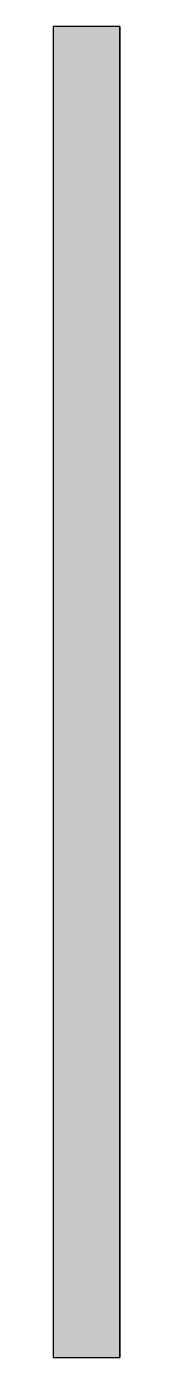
# Model space of a CAD drawing. Extents: x 0 to 0.15, y 0 to 3.
import ezdxf

# ---------------------------------------------------------------- set-up
doc = ezdxf.new("R2010")
doc.units = 0
doc.layers.get('0').update_dxf_attribs({"linetype": 'CONTINUOUS'})

# ---------------------------------------------------------------- blocks, each defined once
blk = doc.blocks.new('*U1')
at = {"color": 1, "linetype": 'CONTINUOUS'}
for p, q in [((0, 3), (0, 0)), ((0.15, 3), (0.15, 0))]:
    blk.add_line(p, q, dxfattribs=at)
blk.add_solid([(0, 3), (0, 0), (0.15, 0)], dxfattribs=at)
at = {"color": 1, "linetype": 'CONTINUOUS', "extrusion": (0, 0, -1)}
blk.add_solid([(0, 3), (-0.15, 3), (-0.15, 0)], dxfattribs=at)

msp = doc.modelspace()

# ---------------------------------------------------------------- linework, layer by layer
msp.add_lwpolyline([(0, 0), (0.15, 0), (0.15, 3), (0, 3)], close=True)

# ---------------------------------------------------------------- block references
at = {"color": 1, "linetype": 'CONTINUOUS'}
msp.add_blockref('*U1', (0, 0), dxfattribs=at)

doc.saveas('drawing.dxf')
